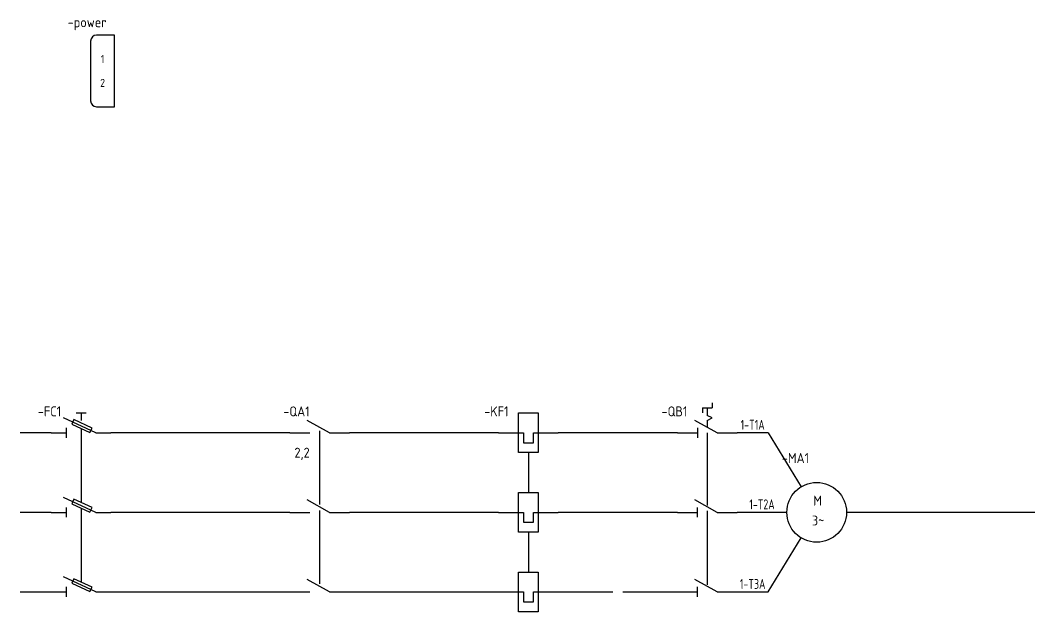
# Model space of a CAD drawing. Header units: millimetres. Extents: x 79 to 3480, y -400 to 3329.
# Drawn here: x 79 to 587, y -90 to 207 of the extents above; entities that cross this region are included whole.
import ezdxf
from ezdxf.enums import TextEntityAlignment as Align

# ---------------------------------------------------------------- set-up
doc = ezdxf.new("R2010")
doc.units = ezdxf.units.MM
doc.header["$MEASUREMENT"] = 0
for name, color, linetype in [('BLK_', 7, 'Continuous'), ('BRN_', 7, 'Continuous'), ('GRY_', 7, 'Continuous'), ('LINK', 9, 'Continuous'), ('MISC', 7, 'Continuous'), ('SYMS', 7, 'Continuous'), ('TAGS', 150, 'Continuous'), ('TERMS', 123, 'Continuous'), ('WIREFIXED', 7, 'Continuous'), ('XREFCHILD', 134, 'Continuous'), ('YEL_14_THHN', 2, 'Continuous')]:
    doc.layers.add(name, color=color, linetype=linetype)
doc.styles.add('WD_IEC', font='ISOCP2.shx', dxfattribs={"width": 0.9, "height": 4})

# ---------------------------------------------------------------- blocks, each defined once
blk = doc.blocks.new('HCN1_14P_3B0')
at = {"layer": 'SYMS'}
for p, q in [((0, 12), (-9, 12)), ((0, -24), (0, 12)), ((-12, 9), (-12, -21)), ((-9, -24), (0, -24))]:
    blk.add_line(p, q, dxfattribs=at)
for centre, start, end in [((-9, 9), 90, 180), ((-9, -21), 180, 270)]:
    blk.add_arc(centre, 3, start, end, dxfattribs=at)
at = {"layer": 'SYMS', "style": 'WD_IEC'}
for tag, p in [('DESC1', (-4, 51)), ('DESC2', (-4, 44)), ('DESC3', (-4, 37)), ('INST', (-4, 30)), ('LOC', (-4, 23)), ('TAG1', (-4, 16))]:
    blk.add_attdef(tag, text='', height=5, dxfattribs=at).set_placement(p, align=Align.RIGHT)
for tag, p, height in [('XREF', (38, 14.83), 5), ('X4_TINY_DOT_DONT_REMOVE_01P', (-12, 0), 0.0032), ('X4_TINY_DOT_DONT_REMOVE_02P', (-12, -12), 0.0032)]:
    blk.add_attdef(tag, p, '', height=height, dxfattribs=at)
at = {"layer": 'SYMS', "linetype": 'Continuous', "style": 'WD_IEC', "width": 0.9, "flags": 8}
for tag, p in [('TERMDESC01P', (-16, 2)), ('TERMDESC02P', (-16, -10))]:
    blk.add_attdef(tag, text='', height=4, dxfattribs=at).set_placement(p, align=Align.RIGHT)
at = {"layer": 'SYMS', "style": 'WD_IEC'}
for tag, p in [('TERM01P', (-6, 0)), ('TERM02P', (-6, -12))]:
    blk.add_attdef(tag, text='', height=4, dxfattribs=at).set_placement(p, align=Align.MIDDLE_CENTER)
at = {"layer": 'SYMS', "style": 'WD_IEC', "flags": 1}
for tag, p, height in [('X4TERM01P', (-12, 0), 0.64), ('ASSYCODE', (-10, -5), 2), ('WDBLKNAM', (-4.95, -1.98), 0.64), ('GENDER', (-4.86, -0.86), 0.64), ('MFG', (10.5, -7), 3), ('FAMILY', (-10, -8), 2), ('CATDESC', (-10, -11), 2), ('ACE_FLAG', (0, -6.66), 0.64), ('CAT', (10.5, -12), 3), ('X4TERM02P', (-12, -12), 0.64), ('X8LINK', (-6, -28), 0.64)]:
    blk.add_attdef(tag, p, '', height=height, dxfattribs=at)
at = {"layer": 'SYMS', "linetype": 'Continuous', "style": 'WD_IEC', "width": 0.9, "flags": 8}
for tag, p in [('X4WIRE01P', (-16, -2)), ('X4WIRE02P', (-16, -14))]:
    blk.add_attdef(tag, text='', height=4, dxfattribs=at).set_placement(p, align=Align.TOP_RIGHT)
blk = doc.blocks.new('HMS21')
for p, q in [((2.5, 0), (-3.125, 3.125)), ((-7.5, 0), (-2.5, 0)), ((2.5, 0), (7.5, 0))]:
    blk.add_line(p, q)
at = {"style": 'WD_IEC'}
for tag, p in [('INST', (-2.5, 10.125)), ('LOC', (-2.5, 7.125)), ('TAG2', (-2.5, 4.125)), ('DESC1', (-2.5, -9.25)), ('DESC2', (-2.5, -12.25)), ('DESC3', (-2.5, -15.25))]:
    blk.add_attdef(tag, text='', height=2.5, dxfattribs=at).set_placement(p, align=Align.RIGHT)
for tag, p, height, flags in [('TERM01', (-7.5, 1), 2, 8), ('X4TERM01', (-7.5, 0), 0.32, 1), ('X2LINK', (0, 2), 0.32, 1), ('X8LINK', (0, 0.5), 0.32, 1), ('X1TERM02', (7.5, 0), 0.32, 1), ('CONTACT', (6.5, -2.25), 1, 1), ('FAMILY', (6.5, -3.75), 1, 1)]:
    blk.add_attdef(tag, p, '', height=height, dxfattribs=dict(at, flags=flags))
at = {"style": 'WD_IEC', "flags": 8}
for tag, height, p in [('TERM02', 2, (7.5, 1)), ('XREF', 2.5, (-2.5, -6.25))]:
    blk.add_attdef(tag, text='', height=height, dxfattribs=at).set_placement(p, align=Align.RIGHT)
blk = doc.blocks.new('HMO13')
blk.add_circle((0, 0), 7.5)
at = {"style": 'WD_IEC'}
for tag, p in [('INST', (-1.91, 19.4)), ('LOC', (-1.91, 15.9)), ('TAG1', (-1.91, 12.4))]:
    blk.add_attdef(tag, text='', height=2.5, dxfattribs=at).set_placement(p, align=Align.RIGHT)
for tag, p, height, flags in [('ASSYCODE', (7.73, 20.6), 1, 1), ('FAMILY', (7.73, 19.1), 1, 1), ('CATDESC', (7.73, 17.6), 1, 1), ('MFG', (7.9, 14.22), 1.5, 9), ('CAT', (7.9, 11.72), 1.5, 9), ('X2LINK', (0, 7.5), 0.32, 1), ('X0TERM01', (-3.9, 6.4), 0.32, 1), ('TERM04', (7.5, 1), 2, 8), ('X4TERM02', (-7.5, 0), 0.32, 1), ('X1TERM04', (7.5, 0), 0.32, 1), ('X0TERM03', (-3.9, -6.4), 0.32, 1), ('X8LINK', (0, -7.5), 0.32, 1)]:
    blk.add_attdef(tag, p, '', height=height, dxfattribs=dict(at, flags=flags))
at = {"lineweight": 15, "style": 'WD_IEC'}
for tag, p in [('XREF', (16.25, 12.88)), ('WDTAGALT', (16.14, -16.32))]:
    blk.add_attdef(tag, p, '', height=2.5, dxfattribs=at)
at = {"style": 'WD_IEC'}
for tag, p in [('DESC1', (16.25, 9.12)), ('DESC2', (16.25, 5.62)), ('DESC3', (16.25, 2.12)), ('RATING1', (16.25, -2.62)), ('RATING2', (16.25, -6.12)), ('RATING3', (16.25, -9.62)), ('RATING4', (16.3, -12.99))]:
    blk.add_attdef(tag, p, '', height=2.5, dxfattribs=at)
at = {"style": 'WD_IEC', "flags": 8}
for tag, p in [('TERM01', (3.49, 8.04)), ('TERM02', (-7.86, 0.84)), ('TERM03', (4.31, -10.13))]:
    blk.add_attdef(tag, text='', height=2, dxfattribs=at).set_placement(p, align=Align.RIGHT)
at = {"style": 'WD_IEC'}
for tag, p in [('M', (0.24, 1.7)), ('3~', (0.34, -3.3))]:
    blk.add_attdef(tag, text='', height=2.5, dxfattribs=at).set_placement(p, align=Align.CENTER)
blk = doc.blocks.new('HDS11F')
for p, q in [((3.75, 0), (-4.38, 3.75)), ((-1.25, 5), (1.25, 5)), ((0, 5), (0, 3.11)), ((-7.5, 0), (-3.75, 0)), ((-3.75, 1.25), (-3.75, -1.25)), ((3.75, 0), (7.5, 0))]:
    blk.add_line(p, q)
blk.add_lwpolyline([(2.76, 1.19), (-1.77, 3.3), (-2.3, 2.17), (2.24, 0.06)], close=True)
at = {"style": 'WD_IEC'}
for tag, p, height, flags in [('MFG', (4.92, 12.12), 1.5, 9), ('CAT', (4.92, 9.62), 1.5, 9), ('TERM01', (-7.5, 1), 2, 8), ('X2LINK', (0, 2.43), 0.32, 1), ('X4TERM01', (-7.5, 0), 0.32, 1), ('X8LINK', (0, 1.04), 0.32, 1), ('X1TERM02', (7.5, 0), 0.32, 1), ('ASSYCODE', (12.25, -2.75), 1, 1), ('FAMILY', (12.25, -4.25), 1, 1), ('CATDESC', (12.25, -5.75), 1, 1)]:
    blk.add_attdef(tag, p, '', height=height, dxfattribs=dict(at, flags=flags))
for tag, p in [('INST', (-5, 10.12)), ('LOC', (-5, 7.12)), ('TAG1', (-5, 4.12)), ('RATING1', (-5, -3.67)), ('DESC1', (-5, -9.67)), ('DESC2', (-5, -12.67)), ('DESC3', (-5, -15.67))]:
    blk.add_attdef(tag, text='', height=2.5, dxfattribs=at).set_placement(p, align=Align.RIGHT)
at = {"style": 'WD_IEC', "flags": 8}
blk.add_attdef('TERM02', text='', height=2, dxfattribs=at).set_placement((7.5, 1), align=Align.RIGHT)
at = {"lineweight": 15, "style": 'WD_IEC'}
blk.add_attdef('XREF', text='', height=2.5, dxfattribs=at).set_placement((-5, -6.67), align=Align.RIGHT)
blk = doc.blocks.new('HDS21F')
for p, q in [((3.75, 0), (-4.38, 3.75)), ((-7.5, 0), (-3.75, 0)), ((-3.75, 1.25), (-3.75, -1.25)), ((3.75, 0), (7.5, 0))]:
    blk.add_line(p, q)
blk.add_lwpolyline([(2.76, 1.19), (-1.77, 3.3), (-2.3, 2.17), (2.24, 0.06)], close=True)
at = {"style": 'WD_IEC'}
for tag, p in [('INST', (-5, 10.12)), ('LOC', (-5, 7.12)), ('TAG2', (-5, 4.12)), ('RATING1', (-5, -7.5)), ('DESC1', (-5, -13.5)), ('DESC2', (-5, -16.5)), ('DESC3', (-5, -19.5))]:
    blk.add_attdef(tag, text='', height=2.5, dxfattribs=at).set_placement(p, align=Align.RIGHT)
for tag, p, height, flags in [('TERM01', (-7.5, 1), 2, 8), ('X2LINK', (0, 2.43), 0.32, 1), ('X4TERM01', (-7.5, 0), 0.32, 1), ('X8LINK', (0, 1.04), 0.32, 1), ('X1TERM02', (7.5, 0), 0.32, 1), ('CONTACT', (12.23, -3.03), 1, 1), ('FAMILY', (12.25, -4.25), 1, 1)]:
    blk.add_attdef(tag, p, '', height=height, dxfattribs=dict(at, flags=flags))
at = {"style": 'WD_IEC', "flags": 8}
blk.add_attdef('TERM02', text='', height=2, dxfattribs=at).set_placement((7.5, 1), align=Align.RIGHT)
at = {"lineweight": 15, "style": 'WD_IEC'}
blk.add_attdef('XREF', text='', height=2.5, dxfattribs=at).set_placement((-5, -10.5), align=Align.RIGHT)
blk = doc.blocks.new('HOL1')
for p, q in [((-7.5, 0), (-1.25, 0)), ((-1.25, 0), (-1.25, -2.5)), ((1.25, 0), (2.5, 0)), ((1.25, -2.5), (1.25, 0)), ((2.5, 0), (7.5, 0)), ((-1.25, -2.5), (1.25, -2.5))]:
    blk.add_line(p, q)
blk.add_lwpolyline([(-2.5, 5), (2.5, 5), (2.5, -5), (-2.5, -5)], close=True)
at = {"style": 'WD_IEC'}
for tag, p in [('INST', (-5, 11.12)), ('LOC', (-5, 7.62)), ('TAG1', (-5, 4.12)), ('DESC1', (-5, -11.29)), ('DESC2', (-5, -14.79)), ('DESC3', (-5, -18.29))]:
    blk.add_attdef(tag, text='', height=2.5, dxfattribs=at).set_placement(p, align=Align.RIGHT)
for tag, p, height, flags in [('X2LINK', (0, 5), 0.32, 1), ('TERM01', (-7.5, 1), 2, 8), ('X4TERM01', (-7.5, 0), 0.32, 1), ('X1TERM02', (7.5, 0), 0.32, 1), ('X8LINK', (0, -5), 0.32, 1), ('ASSYCODE', (2.5, -7.5), 1, 1), ('FAMILY', (2.5, -9), 1, 1), ('CATDESC', (2.5, -10.5), 1, 1), ('MFG', (2.42, -15.4), 1.5, 9), ('CAT', (2.42, -17.9), 1.5, 9)]:
    blk.add_attdef(tag, p, '', height=height, dxfattribs=dict(at, flags=flags))
at = {"style": 'WD_IEC', "flags": 8}
blk.add_attdef('TERM02', text='', height=2, dxfattribs=at).set_placement((7.5, 1), align=Align.RIGHT)
at = {"lineweight": 15, "style": 'WD_IEC'}
for tag, p in [('RATING1', (-5, -3.79)), ('XREF', (-5, -7.54))]:
    blk.add_attdef(tag, text='', height=2.5, dxfattribs=at).set_placement(p, align=Align.RIGHT)
blk = doc.blocks.new('HOL2')
for p, q in [((-7.5, 0), (-1.25, 0)), ((-1.25, 0), (-1.25, -2.5)), ((1.25, 0), (2.5, 0)), ((1.25, -2.5), (1.25, 0)), ((2.5, 0), (7.5, 0)), ((-1.25, -2.5), (1.25, -2.5))]:
    blk.add_line(p, q)
blk.add_lwpolyline([(-2.5, 5), (2.5, 5), (2.5, -5), (-2.5, -5)], close=True)
at = {"style": 'WD_IEC'}
for tag, p in [('INST', (-5, 11.125)), ('LOC', (-5, 7.625)), ('TAG2', (-5, 4.125)), ('DESC1', (-5, -16.25)), ('DESC2', (-5, -19.75)), ('DESC3', (-5, -23.25))]:
    blk.add_attdef(tag, text='', height=2.5, dxfattribs=at).set_placement(p, align=Align.RIGHT)
for tag, p, height, flags in [('X2LINK', (0, 5), 0.32, 1), ('TERM01', (-7.5, 1), 2, 8), ('X4TERM01', (-7.5, 0), 0.32, 1), ('X1TERM02', (7.5, 0), 0.32, 1), ('X8LINK', (0, -5), 0.32, 1), ('FAMILY', (2.5, -9), 1, 1)]:
    blk.add_attdef(tag, p, '', height=height, dxfattribs=dict(at, flags=flags))
at = {"style": 'WD_IEC', "flags": 8}
blk.add_attdef('TERM02', text='', height=2, dxfattribs=at).set_placement((7.5, 1), align=Align.RIGHT)
at = {"lineweight": 15, "style": 'WD_IEC'}
for tag, p in [('RATING1', (-5, -8.75)), ('XREF', (-5, -12.5))]:
    blk.add_attdef(tag, text='', height=2.5, dxfattribs=at).set_placement(p, align=Align.RIGHT)
blk = doc.blocks.new('HDS11')
for p, q in [((-1.25, 6.25), (1.25, 6.25)), ((-1.25, 6.25), (-1.25, 5)), ((0, 6.25), (0, 4.38)), ((1.25, 7.5), (1.25, 6.25)), ((2.5, 0), (-3.12, 3.12)), ((1.25, 3.75), (0, 4.38)), ((0, 3.12), (1.25, 3.75)), ((0, 3.12), (0, 1.39)), ((-7.5, 0), (-2.5, 0)), ((-2.5, 1.25), (-2.5, -1.25)), ((2.5, 0), (7.5, 0))]:
    blk.add_line(p, q)
at = {"style": 'WD_IEC'}
for tag, p, height, flags in [('MFG', (4.92, 12.12), 1.5, 9), ('CAT', (4.92, 9.62), 1.5, 9), ('TERM01', (-7.5, 1), 2, 8), ('X4TERM01', (-7.5, 0), 0.32, 1), ('X8LINK', (0, 0), 0.32, 1), ('X1TERM02', (7.5, 0), 0.32, 1), ('ASSYCODE', (12.25, -2.75), 1, 1), ('FAMILY', (12.25, -4.25), 1, 1), ('CATDESC', (12.25, -5.75), 1, 1), ('CONTACT', (12.5, -7.5), 1, 1), ('COMMON', (13.75, -8.75), 1, 1)]:
    blk.add_attdef(tag, p, '', height=height, dxfattribs=dict(at, flags=flags))
for tag, p in [('INST', (-5, 10.12)), ('LOC', (-5, 7.12)), ('TAG1', (-5, 4.12)), ('RATING1', (-5, -4.03)), ('DESC1', (-5, -10.03)), ('DESC2', (-5, -13.03)), ('DESC3', (-5, -16.03))]:
    blk.add_attdef(tag, text='', height=2.5, dxfattribs=at).set_placement(p, align=Align.RIGHT)
at = {"style": 'WD_IEC', "flags": 8}
blk.add_attdef('TERM02', text='', height=2, dxfattribs=at).set_placement((7.5, 1), align=Align.RIGHT)
at = {"lineweight": 15, "style": 'WD_IEC'}
blk.add_attdef('XREF', text='', height=2.5, dxfattribs=at).set_placement((-5, -7.03), align=Align.RIGHT)
blk = doc.blocks.new('HDS21')
for p, q in [((2.5, 0), (-3.12, 3.12)), ((-7.5, 0), (-2.5, 0)), ((-7.5, 0), (-3.75, 0)), ((-2.5, -1.25), (-2.5, 1.25)), ((2.5, 0), (7.5, 0))]:
    blk.add_line(p, q)
at = {"style": 'WD_IEC'}
for tag, p in [('INST', (-5, 10.12)), ('LOC', (-5, 7.12)), ('TAG2', (-5, 4.12)), ('RATING1', (-4.95, -4.54)), ('DESC1', (-4.95, -10.54)), ('DESC2', (-4.95, -13.54)), ('DESC3', (-4.95, -16.54))]:
    blk.add_attdef(tag, text='', height=2.5, dxfattribs=at).set_placement(p, align=Align.RIGHT)
for tag, p, height, flags in [('TERM01', (-7.5, 1), 2, 8), ('X4TERM01', (-7.5, 0), 0.32, 1), ('X2LINK', (0, 1.75), 0.32, 1), ('X8LINK', (0, 0.38), 0.32, 1), ('X1TERM02', (7.5, 0), 0.32, 1), ('CONTACT', (11.25, -2.5), 1, 1), ('FAMILY', (11, -5.5), 1, 1)]:
    blk.add_attdef(tag, p, '', height=height, dxfattribs=dict(at, flags=flags))
at = {"style": 'WD_IEC', "flags": 8}
for tag, height, p in [('TERM02', 2, (7.5, 1)), ('XREF', 2.5, (-4.95, -7.54))]:
    blk.add_attdef(tag, text='', height=height, dxfattribs=at).set_placement(p, align=Align.RIGHT)
blk = doc.blocks.new('WD_WNH')
at = {"linetype": 'Continuous', "style": 'WD_IEC', "width": 0.8}
blk.add_attdef('WIRENO', text='', height=2.5, dxfattribs=at).set_placement((0, 0.75), align=Align.CENTER)
at = {"style": 'WD_IEC', "flags": 1}
for tag, p in [('W08USER', (0, 0.375)), ('W04USER', (0, 0.875)), ('W05USER', (0, 0.75)), ('W09USER', (0, 0.25)), ('W03USER', (0, 1)), ('W06USER', (0, 0.625)), ('W07USER', (0, 0.5)), ('W02USER', (0, 1.125)), ('W01USER', (0, 1.25)), ('W10USER', (0, 0.125))]:
    blk.add_attdef(tag, text='', height=0.08, dxfattribs=at).set_placement(p, align=Align.CENTER)

msp = doc.modelspace()

# ---------------------------------------------------------------- linework, layer by layer
at = {"layer": 'BLK_'}
for p, q in [((410, -40), (382.5, -40)), ((465, -40), (440, -40))]:
    msp.add_line(p, q, dxfattribs=at)
at = {"layer": 'BRN_'}
for p, q in [((410, 0), (382.5, 0)), ((455.62, 0), (440, 0)), ((455.62, 0), (472.19, -27.19))]:
    msp.add_line(p, q, dxfattribs=at)
at = {"layer": 'GRY_'}
for p, q in [((455.62, -80), (472.19, -52.81)), ((382.5, -80), (410, -80)), ((440, -80), (455.62, -80))]:
    msp.add_line(p, q, dxfattribs=at)
at = {"layer": 'LINK'}
for points in [[(110, 2.07), (110, -35.13)], [(230, 1), (230, -36)], [(425, 0), (425, -36.5)], [(335, -10), (335, -30)], [(110, -37.93), (110, -75.13)], [(230, -39), (230, -76)], [(425, -39.23), (425, -76.5)], [(335, -50), (335, -70)]]:
    msp.add_lwpolyline(points, dxfattribs=at)
at = {"layer": 'YEL_14_THHN'}
for p, q in [((95, 0), (79.4, 0)), ((215, 0), (125, 0)), ((320, 0), (245, 0)), ((382.5, 0), (350, 0)), ((95, -40), (79.4, -40)), ((215, -40), (125, -40)), ((320, -40), (245, -40)), ((382.5, -40), (350, -40)), ((685, -40), (495, -40)), ((79.4, -80), (95, -80)), ((125, -80), (215, -80)), ((245, -80), (320, -80)), ((350, -80), (377.5, -80))]:
    msp.add_line(p, q, dxfattribs=at)

# ---------------------------------------------------------------- block references
at = {"layer": 'SYMS'}
ref = msp.add_blockref('HCN1_14P_3B0', (126.84, 187.88), dxfattribs=at)
ref.add_attrib('X4_TINY_DOT_DONT_REMOVE_01P', '.', (114.84, 187.88), dxfattribs={"layer": 'MISC', "height": 0.0032, "style": 'WD_IEC'})
ref.add_attrib('TERM01P', '1', dxfattribs={"layer": 'TERMS', "height": 4, "style": 'WD_IEC'}).set_placement((120.84, 187.88), align=Align.MIDDLE_CENTER)
ref.add_attrib('TAG1', '-power', dxfattribs={"layer": 'TAGS', "height": 5, "style": 'WD_IEC'}).set_placement((122.84, 203.88), align=Align.RIGHT)
ref.add_attrib('X4_TINY_DOT_DONT_REMOVE_02P', '.', (114.84, 175.88), dxfattribs={"layer": 'MISC', "height": 0.0032, "style": 'WD_IEC'})
ref.add_attrib('TERM02P', '2', dxfattribs={"layer": 'TERMS', "height": 4, "style": 'WD_IEC'}).set_placement((120.84, 175.88), align=Align.MIDDLE_CENTER)
ref = msp.add_blockref('HDS11F', (110, 0), dxfattribs=dict(at, xscale=2, yscale=2, zscale=2))
ref.add_attrib('TAG1', '-FC1', dxfattribs={"layer": 'TAGS', "height": 5, "style": 'WD_IEC'}).set_placement((100, 8.25), align=Align.RIGHT)
ref = msp.add_blockref('HMS21', (230, 0), dxfattribs=dict(at, xscale=2, yscale=2, zscale=2))
ref.add_attrib('XREF', '2,2', dxfattribs={"layer": 'XREFCHILD', "height": 5, "style": 'WD_IEC', "flags": 8}).set_placement((225, -12.5), align=Align.RIGHT)
ref.add_attrib('TAG2', '-QA1', dxfattribs={"layer": 'TAGS', "height": 5, "style": 'WD_IEC'}).set_placement((225, 8.25), align=Align.RIGHT)
ref = msp.add_blockref('HOL1', (335, 0), dxfattribs=dict(at, xscale=2, yscale=2, zscale=2))
ref.add_attrib('TAG1', '-KF1', dxfattribs={"layer": 'TAGS', "height": 5, "style": 'WD_IEC'}).set_placement((325, 8.25), align=Align.RIGHT)
ref = msp.add_blockref('HDS11', (425, 0), dxfattribs=dict(at, xscale=2, yscale=2, zscale=2))
ref.add_attrib('TAG1', '-QB1', dxfattribs={"layer": 'TAGS', "height": 5, "style": 'WD_IEC'}).set_placement((415, 8.25), align=Align.RIGHT)
ref = msp.add_blockref('HMO13', (480, -40), dxfattribs=dict(at, xscale=2, yscale=2, zscale=2))
ref.add_attrib('M', 'M', dxfattribs={"layer": 'MISC', "height": 5, "style": 'WD_IEC'}).set_placement((480.48, -36.61), align=Align.CENTER)
ref.add_attrib('3~', '3~', dxfattribs={"layer": 'MISC', "height": 5, "style": 'WD_IEC'}).set_placement((480.69, -46.61), align=Align.CENTER)
ref.add_attrib('TAG1', '-MA1', dxfattribs={"layer": 'TAGS', "height": 5, "style": 'WD_IEC'}).set_placement((476.19, -15.21), align=Align.RIGHT)
at = {"layer": 'SYMS', "xscale": 2, "yscale": 2, "zscale": 2}
for name, p in [('HOL2', (335, -40)), ('HDS21F', (110, -40)), ('HMS21', (230, -40)), ('HDS21', (425, -40)), ('HOL2', (335, -80)), ('HDS21F', (110, -80)), ('HMS21', (230, -80)), ('HDS21', (425, -80))]:
    msp.add_blockref(name, p, dxfattribs=at)
at = {"layer": 'WIREFIXED'}
ref = msp.add_blockref('WD_WNH', (447.81, 0), dxfattribs=dict(at, xscale=2, yscale=2, zscale=2))
ref.add_attrib('WIRENOF', '1-T1A', dxfattribs={"linetype": 'Continuous', "height": 5, "style": 'WD_IEC', "width": 0.8}).set_placement((447.81, 1.5), align=Align.CENTER)
ref = msp.add_blockref('WD_WNH', (452.5, -40), dxfattribs=dict(at, xscale=2, yscale=2, zscale=2))
ref.add_attrib('WIRENOF', '1-T2A', dxfattribs={"linetype": 'Continuous', "height": 5, "style": 'WD_IEC', "width": 0.8}).set_placement((452.5, -38.5), align=Align.CENTER)
ref = msp.add_blockref('WD_WNH', (447.81, -80), dxfattribs=dict(at, xscale=2, yscale=2, zscale=2))
ref.add_attrib('WIRENOF', '1-T3A', dxfattribs={"linetype": 'Continuous', "height": 5, "style": 'WD_IEC', "width": 0.8}).set_placement((447.81, -78.5), align=Align.CENTER)

doc.saveas('drawing.dxf')
